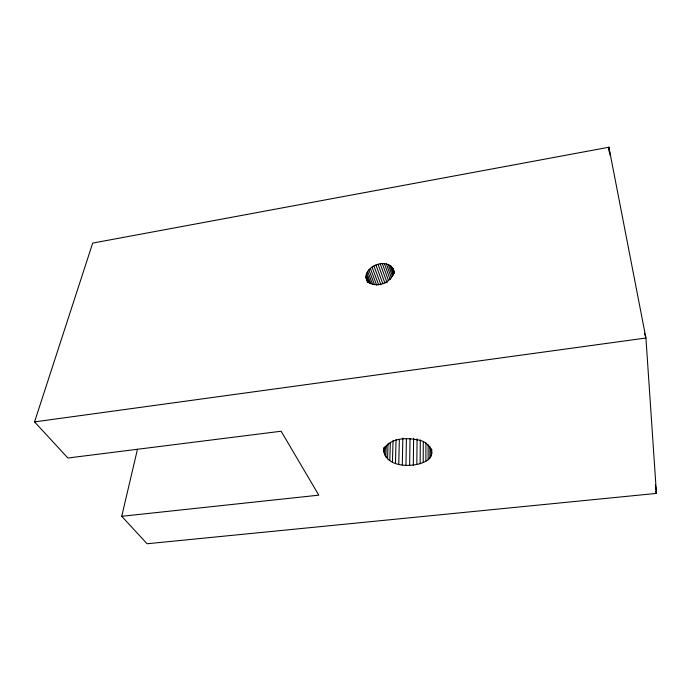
<?xml version="1.0" encoding="UTF-8"?>
<svg xmlns="http://www.w3.org/2000/svg" width="691" height="691" viewBox="0 0 691 691"><rect width="100%" height="100%" fill="white"/><g stroke="black" fill="none" stroke-linecap="round" stroke-linejoin="round"><path stroke-width="1.04" d="M383.997 447.656C382.46 467.764 413.408 468.412 425.881 461.199L425.906 442.862M423.203 462.599L423.272 442.119M420.163 463.739L420.301 440.055M416.837 464.594L417.062 438.785M413.304 465.155L413.607 438.284M409.642 465.406L410.031 438.552M405.945 465.337L406.412 438.491M402.292 464.957L402.836 438.103M398.767 464.266L399.338 439.562M395.459 463.281L396.064 439.649M392.445 462.037L393.049 440.538M389.784 460.543L390.337 442.257M387.556 458.85L388.04 443.769M384.602 454.989L384.896 446.559M385.82 456.984L386.217 445.125M383.954 452.925L384.144 447.647M425.881 461.199C438.457 454.877 427.971 440.253 417.286 439.865C406.014 437.412 388.247 437.861 383.894 450.826M393.075 268.695C396.833 282.412 370.868 291.654 366.005 277.86C365.245 264.316 390.475 256.966 394.129 271.693M121.737 516.298L318.793 495.162L281.125 431.236L67.899 458.012L34.55 421.899L92.689 243.094L608.901 147.243L645.93 338.02L656.45 493.409L147.088 543.757L121.737 516.298L137.474 449.219M34.55 421.899L645.93 338.02L644.47 333.131M366.005 277.86L367.923 282.679M366.42 279.354L367.56 282.308M366.187 274.655L369.607 283.535M365.928 276.288L368.208 282.196M366.783 273.023L370.946 283.871M367.69 271.408L372.587 284.243M368.89 269.87L374.513 284.683M370.35 268.428L376.699 285.236M372.043 267.132L378.72 284.942M373.917 266L380.931 284.822M375.939 265.068L382.9 283.906M378.046 264.351L384.965 283.206M380.197 263.867L387.072 282.749M382.339 263.634L388.454 280.537M384.429 263.651L390.147 279.579M386.399 263.927L391.382 277.877M388.212 264.446L392.462 276.409M393.654 271.753L394.354 273.748M391.192 266.182L393.663 273.17M389.828 265.206L393.352 275.182M393.533 270.172L394.233 272.168M392.289 267.357L394.043 272.349M656.07 491.292L656.45 493.409L655.431 484.892M609.393 152.607L608.901 147.243L610.196 155.639M655.483 487.06L655.802 489.176M656.13 491.292L656.45 493.409M608.901 147.243L609.557 152.581M431.797 449.53L431.815 453.762M431.124 448.416L431.141 455.818M429.88 446.153L429.906 457.77M428.126 444.805L428.135 459.575"/></g></svg>
